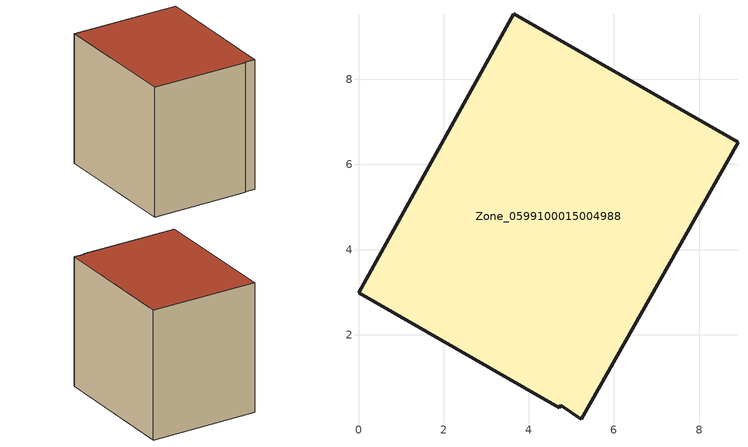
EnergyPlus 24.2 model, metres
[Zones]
Zone_0599100015004988
 floor ground (C_G): 3.64,9.54 8.91,6.52 5.24,0.02 4.75,0.34 4.72,0.29 0,2.99 z0.89
 wall outside (C_F): 8.91,6.52 3.64,9.54 0,2.99 4.72,0.29 4.75,0.34 5.24,0.02 8.91,6.52 z0.89:8.2
 roof outside (C_R): 3.64,9.54 0,2.99 4.72,0.29 4.75,0.34 5.24,0.02 8.91,6.52 z8.2
[BUILDING]
Pand.0599100015004988: North Axis=0; Terrain=City; Loads Convergence Tolerance Value=0.04; Temperature Convergence Tolerance Value=0.4; Solar Distribution=FullExterior; Maximum Number of Warmup Days=25; Minimum Number of Warmup Days=1
[Site:Location]
Rotterdam.The.Hague.AP_ZH_NLD Design_Conditions: Latitude=51.96; Longitude=4.45; Time Zone=1; Elevation=-4.5
[SITE:GROUNDTEMPERATURE:BUILDINGSURFACE]
18, 18, 18, 18, 18, 18, 18, 18, 18, 18, 18, 18
[MATERIAL] Thermal Absorptance=0.9; Solar Absorptance=0.7; Visible Absorptance=0.7
Name | Roughness | Thickness | Conductivity | Density | Specific Heat
G.TI.1946-1964 | MediumSmooth | 0.15 | 1 | 540 | 1210
F.TI.1946-1964 | Rough | 0.3 | 0.857143 | 1920 | 840
R.TI.1946-1964 | MediumRough | 0.2 | 0.277778 | 1500 | 1000
[CONSTRUCTION]
C_G: G.TI.1946-1964
C_F: F.TI.1946-1964
C_R: R.TI.1946-1964
[ZONE]
Zone_0599100015004988: Type=1; Multiplier=1; Ceiling Height=Autocalculate; Volume=Autocalculate; Floor Area=autocalculate; Part of Total Floor Area=Yes
[ZONEINFILTRATION:DESIGNFLOWRATE]
Infil_Zone_0599100015004988: Zone or ZoneList or Space or SpaceList=Zone_0599100015004988; Schedule=AlwaysOn; Design Flow Rate Calculation Method=Flow/Area; Flow Rate per Floor Area=0.003; Constant Term Coefficient=1; Temperature Term Coefficient=0; Velocity Term Coefficient=0; Velocity Squared Term Coefficient=0
[HVACTEMPLATE:ZONE:IDEALLOADSAIRSYSTEM]
Zone_0599100015004988: Maximum Heating Supply Air Temperature=50; Minimum Cooling Supply Air Temperature=13; Maximum Heating Supply Air Humidity Ratio=0.0156; Minimum Cooling Supply Air Humidity Ratio=0.0077; Heating Limit=NoLimit; Cooling Limit=NoLimit; Dehumidification Control Type=ConstantSensibleHeatRatio; Cooling Sensible Heat Ratio=0.7; Dehumidification Setpoint=60; Humidification Control Type=None; Humidification Setpoint=30; Outdoor Air Method=None; Outdoor Air Flow Rate per Person=0.00944; Outdoor Air Flow Rate per Zone Floor Area=0; Outdoor Air Flow Rate per Zone=0; Demand Controlled Ventilation Type=None; Outdoor Air Economizer Type=NoEconomizer; Heat Recovery Type=None; Sensible Heat Recovery Effectiveness=0.7; Latent Heat Recovery Effectiveness=0.65
[ZONECONTROL:THERMOSTAT]
ThermostatControl_Zone_0599100015004988: Zone or ZoneList=Zone_0599100015004988; Control Type Schedule=DualSetpointControlType; Control 1=Thermostat_Zone_0599100015004988; Temperature Difference Between Cutout And Setpoint=0
[THERMOSTATSETPOINT:DUALSETPOINT]
Thermostat_Zone_0599100015004988: Heating Setpoint Temperature Schedule=HeatingSetpoint_Zone_0599100015004988; Cooling Setpoint Temperature Schedule=CoolingSetpoint_Zone_0599100015004988
[SCHEDULE:COMPACT]
HeatingSetpoint_Zone_0599100015004988: Through: 12/31, For: AllDays, Until: 24:00, 21
CoolingSetpoint_Zone_0599100015004988: Through: 12/31, For: AllDays, Until: 24:00, 24
DualSetpointControlType: Through: 12/31, For: AllDays, Until: 24:00, 4
AlwaysOn: Through: 12/31, For: AllDays, Until: 24:00, 1
